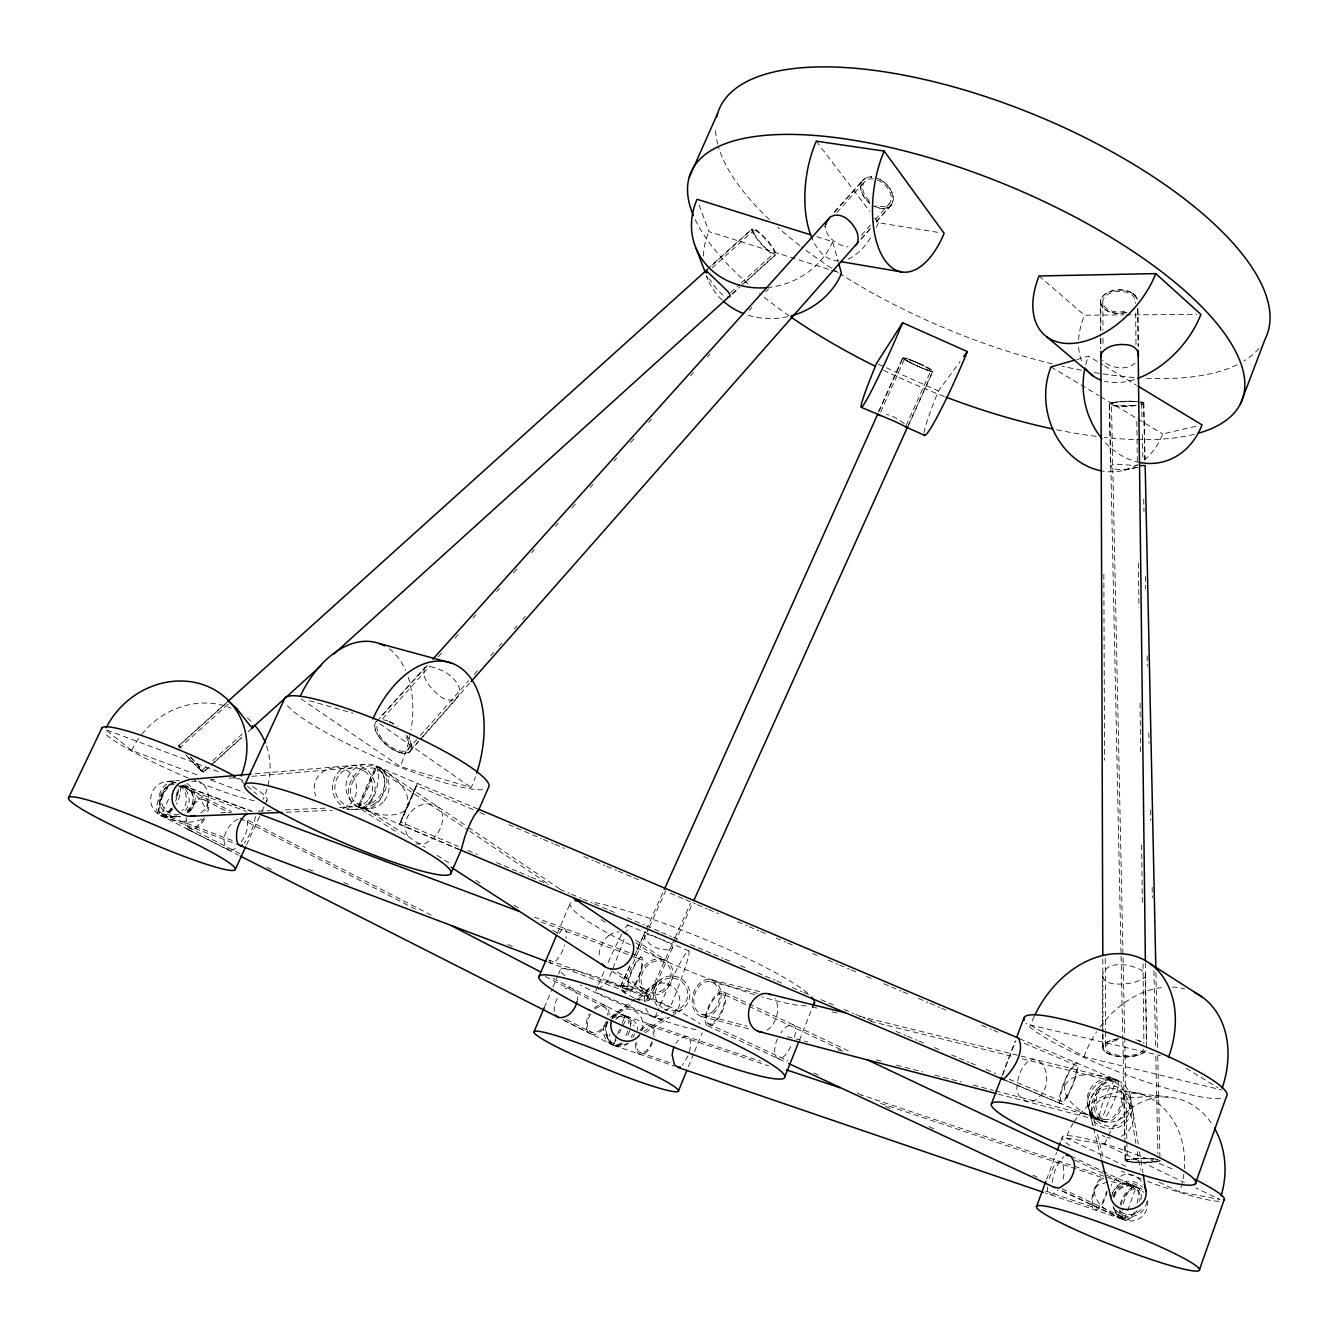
<?xml version="1.0" encoding="UTF-8"?>
<svg xmlns="http://www.w3.org/2000/svg" width="1338" height="1338" viewBox="0 0 1338 1338"><rect width="100%" height="100%" fill="white"/><g stroke="black" fill="none" stroke-linecap="round" stroke-linejoin="round"><path stroke-width="0.75" stroke-dasharray="5 3.75" d="M554.2 1011.578L554.216 1008.216A16.023 7.961 -63.6 0 1 558.147 996.86M1047.286 1186.722L1047.621 1192.493L1048.925 1194.098L1052.956 1194.065L1058.024 1189.9M644.247 1001.443L644.331 999.185A17.695 16.825 -84.9 0 1 648.729 988.983L650.301 987.394A18.046 17.678 -89.9 0 1 666.926 983.748M1123.853 1096.575L1125.542 1094.417L1131.948 1093.146L1158.741 1095.956L1130.459 1097.729A17.26 3.278 -9.8 0 1 1123.853 1096.575L1124.723 1138.002M255.508 816.581L253.852 823.857A17.979 3.863 -66.7 0 1 246.343 840.231L244.336 843.091M576.912 1001.911C579.99 993.448 570.523 982.46 563.014 990.705M1052.454 1182.424L1052.755 1178.895A17.427 5.603 -67.7 0 1 1058.843 1162.438L1063.66 1156.684M459.034 849.513L399.46 824.342L417.456 783.332L400.547 822L458.148 846.352M825.73 223.078C823.489 232.511 831.45 240.723 839.361 244.369A18.849 10.336 33.4 0 0 848.024 246.961M400.48 821.95L416.486 785.607L478.034 811.698M1111.828 1197.359C1111.911 1185.083 1127.148 1180.099 1136.163 1187.04L1124.288 1219.855L1045.396 1193.011M1102.729 1047.687L1102.512 975.318C1105.706 961.604 1124.823 963.661 1135.042 967.357A21.391 7.192 9.6 0 1 1145.211 973.362L1146.75 1043.724M416.536 785.69L409.913 802.064M753.796 234.167L752.24 228.714L707.534 269.022M689.455 1051.902L690.91 1044.342L689.839 1038.589L686.294 1036.448L683.768 1036.766L678.282 1040.345A15.956 9.884 -72.3 0 0 675.924 1043.406M607.603 1022.282C604.559 1030.009 606.214 1039.91 613.021 1045.129L674.268 1066.052M1002.931 1074.498L1004.202 1070.668A21.809 1.054 -68.9 0 1 1011.863 1050.414L1016.01 1040.88M1049.126 1178.611C1051.802 1173.476 1053.123 1160.949 1060.867 1161.819L1063.258 1166.167L1063.961 1173.827A17.177 8.881 -73.9 0 1 1062.054 1182.508M1137.2 467.33C1128.837 468.467 1117.832 472.498 1110.607 466.628L1110.941 465.691A17.026 3.68 7.8 0 1 1118.451 464.303L1137.116 465.641M643.929 934.476L645.334 939.527L650.402 944.494A15.655 7.493 24.9 0 0 661.574 949.512L668.448 949.896L672.378 948.358C673.767 944.176 667.077 942.738 664.635 940.982A15.655 1.856 23.3 0 0 653.496 936.199L646.221 933.991L643.929 934.476L635.617 952.974M1046.584 1179.464L1056.585 1152.486M1060.867 1140.929L1062.288 1137.066M622.555 1025.426C630.566 1016.729 619.996 1009.872 612.219 1016.044M1002.246 1075.418L1015.274 1040.964M799.371 1040.295L813.019 1006.042M688.384 1066.687L693.77 1053.491M694.522 1051.601L702.216 1032.752M1145.93 975.402L1145.177 977.225C1136.213 983.597 1124.221 984.584 1113.5 983.882A21.308 11.34 -10.2 0 1 1103.315 978.229L1102.512 975.318M616.818 1035.997L613.021 1045.129L560.438 1018.419M617.571 1034.174L621.367 1025.059M622.12 1023.236L625.164 1015.943L760.804 1061.251M544.231 1007.665L552.176 988.916M552.979 987.026L557.745 975.77M558.548 973.897L560.137 970.15M557.277 933.623L570.072 903.535M619.394 1033.02L621.033 1029.173M409.411 803.419L399.594 824.275M620.681 986.24L629.813 965.902M878.447 411.92L902.765 357.764M620.631 986.675L630.047 965.702M633.459 958.092L645.451 931.415M646.304 929.509L663.414 891.392M879.033 411.201L902.983 357.831M622.086 987.812L648.629 928.723M649.482 926.816L665.755 890.59M880.672 412.104L904.639 358.735M918.637 363.418L911.078 360.089A16.541 1.522 24.3 0 0 906.545 360.675A16.541 1.522 24.3 0 0 930.428 371.161A16.541 1.522 24.3 0 0 922.534 365.123L914.774 361.594M647.592 998.533L674.218 939.544M675.071 937.637L690.525 903.367M906.094 425.651L930.997 370.459M649.014 1000.122L673.967 944.477M674.837 942.571L692.883 902.581M908.602 424.664L932.67 371.362A16.307 1.505 24.3 0 0 911.245 360.173A16.307 1.505 24.3 0 0 909.556 362.28A16.307 1.505 24.3 0 0 932.67 371.362M907.632 427.407L932.887 371.429M688.033 1055.833L682.38 1065.232M246.527 844.98L261.111 813.153M261.98 811.28L267.132 800.04M168.538 799.321L160.911 815.611L229.333 850.349L233.548 849.73L237.361 846.854M616.166 1039.944L613.021 1045.129L622.622 1045.195L627.238 1043.707M1113.484 1195.553C1116.594 1186.522 1127.884 1182.825 1136.163 1187.04L861.705 1095.036M185.263 810.56C191.719 803.603 189.845 791.845 182.202 786.577M424.865 667.578C420.316 678.65 432.81 690.324 440.67 696.847A21.809 13.229 50.3 0 0 453.582 699.824C469.32 691.612 450.99 672.964 440.152 669.82A21.893 8.095 32.9 0 0 427.357 666.709L424.865 667.578L379.524 718.038M924.09 432.943A69.643 5.553 -66.1 0 1 938.456 390.93L960.132 361.427M407.889 749.648L418.961 737.104M420.333 735.532L468.735 680.657M474.254 674.385L478.402 669.669M490.845 655.57L493.622 652.426M499.141 646.154L501.917 643.026M514.361 628.91L517.12 625.766M522.656 619.494L525.416 616.366M861.388 235.354L873.831 221.238M875.219 219.683L889.051 203.995M410.432 750.484L418.694 741.101M420.082 739.529L469.688 683.216M861.053 238.9L870.704 227.945M876.223 221.69L891.376 204.48M409.328 752.107L421.537 738.258M422.892 736.72L456.793 698.235M861.087 239.285L870.754 228.313M876.29 222.041L891.476 204.781M376.781 721.098A22.579 10.737 40.7 0 0 393.623 749.966L402.755 753.261L406.501 753.244A22.579 10.737 40.7 0 0 406.953 735.766M834.126 212.19L862.358 180.781M377.115 721.215L427.324 665.337M834.561 212.14L862.458 181.098M382.417 718.941L429.816 666.123M438.178 656.807L442.36 652.158M454.92 638.176L459.101 633.51M473.033 617.989L475.826 614.878M496.733 591.58L499.526 588.469M513.457 572.948L517.639 568.282M531.587 552.745L534.38 549.65M555.287 526.352L558.08 523.242M572.012 507.704L576.193 503.055M590.142 487.517L592.935 484.406M613.841 461.125L616.634 458.014M630.566 442.477L634.747 437.827M648.696 422.29L651.472 419.179M690.508 375.694L693.301 372.583M707.25 357.062L710.026 353.951M749.063 310.466L751.856 307.355M765.788 291.835L768.581 288.724M824.342 226.59L827.135 223.496M836.886 212.625L864.783 181.55M200.817 812.885C211.722 805.359 210.886 786.66 198.492 781.158M201.954 770.487L206.604 766.273M212.792 760.67L242.245 734.044M730.431 292.671L739.73 284.258M741.285 282.853L773.832 253.434A15.337 3.061 48.3 0 0 761.774 235.237A15.337 3.061 48.3 0 0 756.121 236.826A15.337 3.061 48.3 0 0 773.832 253.434M198.542 768.129L203.409 772.277L212.658 763.914M203.343 772.076L209.548 766.473M211.086 765.068L242.094 737.021M732.003 294.009L739.747 287.001M741.302 285.596L775.404 254.755M214.197 762.509L241.927 737.439M248.099 731.869L252.715 727.688M732.488 293.892L738.626 288.339M744.781 282.77L775.538 254.956A17.545 3.496 48.3 0 0 760.486 233.397A17.545 3.496 48.3 0 0 755.686 237.127A17.545 3.496 48.3 0 0 775.538 254.956M178.59 745.801L227.995 701.279M225.169 704.056L178.656 745.985A17.963 1.004 46.6 0 0 178.707 746.303M712.067 265.259L752.374 228.932M228.112 704.223L180.028 747.574A15.922 0.886 46.6 0 1 180.329 747.541M712.067 267.985L753.946 230.236M598.354 989.334L607.703 981.072A67.335 3.596 -66.9 0 0 624.963 936.65M608.89 935.58L607.067 937.085A19.317 13.815 -59.7 0 0 599.24 956.252A19.602 15.571 -57.5 0 0 599.608 958.393M1135.076 363.066C1128.001 369.656 1116.912 368.703 1108.734 364.889A18.665 9.734 9.3 0 1 1102.412 360.24M610.362 1017.465L630.064 1002.614M631.703 1001.376L661.273 979.082M187.721 812.467C199.747 805.827 193.508 789.086 182.319 785.339M612.118 1018.369L631.854 1003.651M638.427 998.733L661.424 981.574M597.651 986.39A67.335 3.596 -66.9 0 0 595.226 992.094L655.152 1017.248L663.531 1011.762M665.22 1010.658L670.238 1007.363A67.201 5.068 -67.1 0 0 688.418 950.733A67.201 5.068 -67.1 0 0 658.329 1009.638M1121.311 1136.296L1125.96 1133.303A20.906 20.471 -50.1 0 0 1133.169 1113.5C1127.583 1083.663 1080.067 1096.876 1093.23 1125.776M643.611 1031.447L666.14 1017.148M673.064 1012.749L680.005 1008.334M645.267 1032.635L669.636 1017.315M671.375 1016.211L681.828 1009.655M238.131 819.191C227.343 823.857 217.743 842.321 229.333 850.349M342.679 808.854L347.679 806.195A21.458 21.358 16.1 0 0 356.527 786.593C352.814 755.284 305.75 765.871 315.684 796.093M201.887 819.073C188.859 825.596 173.622 820.495 160.911 815.611L167.568 816.882L179.108 816.113M1141.883 404.427L1143.421 403.792A17.294 2.442 -1.6 0 0 1141.113 402.002M1076.672 359.554L1088.53 356.159L1102.713 364.756M1144.291 459.971A71.55 60.394 76.5 0 0 1162.739 433.964L1198.062 425.785M1124.02 470.257L1138.287 467.179M176.833 815.996L171.615 817.066L160.911 815.611L239.017 845.131M1107.446 1182.023L1097.26 1185.384L1094.501 1189.148C1093.297 1205.337 1111.945 1213.917 1124.288 1219.855A17.578 6.506 -72.8 0 0 1132.015 1215.088M167.066 781.442L179.242 780.389M255.173 773.765L365.742 764.282M191.735 781.375L195.883 781.024M210.4 779.803L214.548 779.452M229.066 778.231L235.287 777.713M251.879 776.324L351.426 767.962M220.803 812.802L231.206 812.333M258.234 811.129L270.728 810.577M285.278 809.925L326.89 808.068M339.367 807.516L353.918 806.864M170.026 817.133L180.262 816.715M286.248 812.216L332.058 810.293M347.06 809.707L369.522 808.754M1039.074 275.979L1084.416 315.199L1123.937 314.915M1126.027 314.898L1196.741 314.413M870.938 176.951L871.874 176.884L868.011 177.151A18.916 12.728 42.7 0 0 869.499 203.125M1111.259 1181.839L1126.713 1183.913L1136.163 1187.04M1128.586 1161.719L1126.328 1161.284L1131.814 1162.07A17.611 1.99 -0.3 0 0 1149.325 1162.27A17.611 1.99 -0.3 0 0 1160.13 1160.648M1129.489 1091.825L1141.13 1093.414M1157.035 1095.571L1168.994 1097.21M415.901 843.927L425.099 843.659L433.88 837.939A21.441 13.865 -58.8 0 0 442.61 818.12C443.43 802.315 422.858 800.291 413.71 809.289A21.592 18.816 -49.3 0 0 404.979 828.958L408.491 838.508M874.684 217.86L878.397 222.76L940.029 232.678M1073.227 1123.167A73.841 61.832 -83.6 0 0 1066.035 1137.936L1104.603 1144.425L1184.565 1182.575M1159.059 1182.14L1179.531 1191.874L1219.905 1199.433L1195.737 1187.893M1106.961 1137.4L1110.557 1138.237M1133.972 1175.182L1124.773 1174.312L1116.427 1178.276A17.779 17.478 -66.5 0 0 1111.125 1185.869M1034.241 1016.345A93.56 69.593 -60.5 0 0 1030.528 1025.109L1160.364 1055.615M1030.528 1025.109L1083.931 1056.686L1221.544 1089.918M712.033 979.934A19.05 14.116 -75.4 0 1 715.613 1011.093A19.05 14.116 -75.4 0 1 692.315 1003.567A19.05 14.116 -75.4 0 1 712.033 979.934L760.586 991.91M859.698 1016.328L1114.587 1079.114A21.993 14.233 -77.3 0 1 1117.732 1114.838A21.993 14.233 -77.3 0 1 1094.283 1106.994A21.993 14.233 -77.3 0 1 1114.587 1079.114M710.846 981.841L757.375 993.348M811.982 1006.845L820.077 1008.852M832.203 1011.846L840.297 1013.853M870.637 1021.346L1014.254 1056.853M1022.349 1058.843L1113.367 1081.355A19.485 12.611 -77.3 0 1 1117.247 1112.48A19.485 12.611 -77.3 0 1 1096.039 1107.128A19.485 12.611 -77.3 0 1 1113.367 1081.355M398.356 752.14L402.755 753.261M702.567 1014.589L747.005 1026.162M787.413 1036.682L807.6 1041.951M837.906 1049.845L845.984 1051.952M876.273 1059.847L884.351 1061.954M896.477 1065.098L922.735 1071.939M934.844 1075.1L961.102 1081.94M973.228 1085.101L993.432 1090.37M995.439 1090.888L1104.519 1119.304M701.38 1016.495L751.872 1029.691M998.265 1094.116L1104.954 1121.93M309.379 700.677L353.015 713.238M301.167 698.988L400.079 766.473L471.193 787.564A95.667 58.22 -72.7 0 0 475.475 776.742M816.715 236.709L832.671 241.693L838.19 261.495M699.172 204.982L708.939 231.608L829.627 269.64M831.617 270.259L837.538 272.132M1118.903 1038.756A22.044 9.249 0.4 0 0 1103.549 1050.079L1105.79 1052.304L1113.885 1055.699A22.044 9.249 0.4 0 0 1146.047 1050.263M649.114 1025.794L768.648 1065.851M880.605 1103.382L1104.185 1178.326A15.487 5.87 -72.7 0 0 1093.798 1193.228A15.487 5.87 -72.7 0 0 1096.424 1208.047A15.487 5.87 -72.7 0 0 1106.493 1191.238M625.164 1015.943C631.971 1017.315 638.276 1023.185 637.724 1030.544M640.049 1052.538L669.719 1062.673M1045.547 1190.971L1094.986 1207.846M218.178 771.574L105.301 729.528L131.709 750.434L199.312 775.689M233.732 777.361L239.569 779.536L245.824 784.854M210.902 780.004L243.733 792.263M183.239 785.523L251.511 811.112M534.38 917.115L630.081 952.99M631.904 953.676L641.671 957.322A18.765 4.583 -69.1 0 1 635.132 985.27A18.765 4.583 -69.1 0 1 627.907 981.908A18.765 4.583 -69.1 0 1 641.671 957.322M182.001 785.222L254.12 812.25M178.071 785.791L246.376 811.413M541.07 921.915L632.79 956.302M634.747 957.038L640.601 959.229M666.926 983.748L669.033 984.517A17.979 17.912 -67.9 0 1 679.119 995.924L679.62 998.115A17.779 17.478 -39.5 0 1 675.439 1012.782M162.099 813.972L234.351 841.268M308.543 869.299L314.413 871.506M343.699 882.578L349.553 884.786M507.721 944.544L513.575 946.752M548.714 960.032L628.776 990.287M548.145 962.106L628.191 992.361M607.703 981.072L670.238 1007.363M467.748 850.399L477.348 854.464M496.549 862.575L502.319 865.017M504.242 865.82L517.672 871.506M519.596 872.309L529.196 876.373M531.119 877.193L548.396 884.485M559.92 889.352L569.52 893.416M571.443 894.236L581.043 898.283M582.967 899.103L592.567 903.15M594.49 903.97L607.92 909.639M609.844 910.459L615.614 912.901M627.121 917.768L632.891 920.193M634.814 921.012L644.414 925.06M646.321 925.879L659.768 931.549M661.691 932.369L671.291 936.433M673.215 937.236L678.968 939.677M690.492 944.544L696.262 946.97M698.168 947.789L711.615 953.476M713.539 954.278L723.139 958.343M725.062 959.145L730.816 961.587M740.416 965.635L746.186 968.076M757.693 972.943L763.463 975.385M765.386 976.188L774.986 980.252M776.893 981.055L782.663 983.497M792.263 987.544L801.863 991.609M803.787 992.428L809.54 994.853A131.944 17.645 22.3 0 0 712.368 942.537A131.944 17.645 22.3 0 0 592.784 902.23M821.064 999.72L826.834 1002.162M828.74 1002.965L834.511 1005.407M844.111 1009.454L853.711 1013.518M855.634 1014.338L865.234 1018.385M867.158 1019.205L872.911 1021.63M895.958 1031.381L905.558 1035.428M907.482 1036.248L917.082 1040.295M918.989 1041.115L924.759 1043.54M934.359 1047.604L940.112 1050.029M951.636 1054.913L957.406 1057.338M959.313 1058.157L968.913 1062.205M970.836 1063.024L976.606 1065.449M986.206 1069.514L995.807 1073.578M1009.237 1079.248L1061.084 1101.157M358.718 806.965L461.008 850.182M1002.195 1078.846L1100.221 1120.274M1006.644 1080.887L1060.449 1103.616M627.856 925.16L688.903 950.95M376.53 766.072L478.653 809.373M1019.556 1038.756L1117.615 1080.351A21.926 4.9 -68 0 1 1107.713 1113.952A21.926 4.9 -68 0 1 1101.509 1106.727A21.926 4.9 -68 0 1 1117.615 1080.351M479.957 812.517L485.711 814.959M508.791 824.743L514.561 827.202M516.485 828.005L541.489 838.608M543.412 839.428L553.029 843.509M554.952 844.311L564.569 848.392M583.786 856.554L593.403 860.618M595.326 861.438L604.943 865.519M606.867 866.338L616.484 870.402M618.407 871.222L631.871 876.925M633.794 877.745L639.564 880.187M670.321 893.232L683.785 898.952M685.708 899.755L695.325 903.836M697.249 904.655L706.865 908.736M708.789 909.539L718.406 913.62M737.623 921.782L747.24 925.846M749.163 926.665L758.78 930.746M760.703 931.566L766.473 934.008M776.09 938.089L785.707 942.153M787.63 942.972L793.401 945.414M812.618 953.576L818.388 956.018M828.005 960.099L837.621 964.18M839.545 964.982L849.162 969.063M851.085 969.883L856.855 972.325M866.472 976.405L872.242 978.847M883.782 983.748L889.536 986.19M891.459 987.009L901.076 991.073M902.999 991.893L908.77 994.335M918.386 998.416L928.003 1002.496M929.927 1003.316L939.544 1007.38M941.467 1008.2L947.237 1010.642M981.841 1025.326L991.458 1029.407M993.381 1030.21L999.152 1032.668M1024.155 1043.255L1076.07 1065.282A19.468 4.081 -67.9 0 1 1067.858 1094.2A19.468 4.081 -67.9 0 1 1061.87 1090.219A19.468 4.081 -67.9 0 1 1076.07 1065.282M876.156 177.737L880.371 179.576A18.916 12.728 42.7 0 1 892.948 201.637A18.916 12.728 42.7 0 1 873.513 205.868M1124.89 1146.281L1125.191 1160.782L1126.312 1161.267M878.414 364.271L938.456 390.93M708.103 1023.587L788.182 1060.95M813.855 1072.925L819.525 1075.568M857.29 1093.179L862.943 1095.822M885.605 1106.409L891.275 1109.051M929.04 1126.663L934.71 1129.305M1032.903 1175.115L1038.572 1177.758M1062.138 1188.763L1124.472 1217.848M1062.004 1190.803L1124.288 1219.855A17.578 6.506 -72.8 0 1 1122.465 1208.13M707.468 1025.677L786.811 1062.656M1062.623 1191.238L1123.067 1219.42M723.473 991.826A18.732 7.292 -64.9 0 1 717.201 1019.991A18.732 7.292 -64.9 0 1 705.845 1014.488A18.732 7.292 -64.9 0 1 723.473 991.826L850.115 1051.668M1070.852 1156.149L1138.354 1188.044M722.838 993.883A16.608 6.456 -64.9 0 1 716.566 1019.272A16.608 6.456 -64.9 0 1 707.1 1013.117A16.608 6.456 -64.9 0 1 722.838 993.883L747.306 1005.44M749.196 1006.343L841.435 1049.895M1074.832 1160.113L1136.949 1189.449M1066.035 1137.936L1127.432 1167.104M188.825 827.62L239.97 853.627M266.964 867.325L272.551 870.168M566.459 1019.556L591.63 1032.351M188.173 829.61L238.415 855.116M564.118 1020.442L590.175 1033.672M181.684 785.874C191.786 791.36 202.874 798.819 205.801 810.644M182.386 786.226L231.524 811.581M431.221 915.175L246.309 819.257L247.463 821.298L247.463 827.586A17.628 6.958 -62.3 0 1 240.94 842.505M553.263 978.496L627.472 1017.131M204.982 800.124L229.032 812.584M240.138 818.338L415.867 909.405M545.369 976.506L604.559 1007.18M1102.278 1135.46L1105.171 1136.999M1137.635 299.394L1133.554 293.875L1129.941 291.818A18.749 11.825 -1.3 0 0 1100.488 300.833L1100.589 336.239M1050.999 366.913L1098.883 395.647M1100.656 396.717L1136.129 418.008M1137.902 419.062L1162.739 433.964M1109.319 1054.227L1105.79 1052.304M1104.486 365.826L1136.397 385.16M1186.17 1068.326L1218.015 1087.744M354.419 804.79L398.54 833.306M612.102 971.204L645.451 992.746M356.845 803.335L425.066 847.489M437.309 855.417L451.307 864.482M475.793 880.337L482.801 884.87M514.277 905.241L519.529 908.636M552.761 930.161L558.013 933.556M617.487 972.057L647.224 991.307M1133.554 293.959L1132.684 293.373L1136.179 296.451M378.37 769.718L468.133 830.095M469.855 831.266L549.266 884.686M601.063 919.524L607.97 924.157M635.583 942.738L664.936 962.49M380.444 768.012L466.678 826.165M468.4 827.319L561.525 890.121M635.567 940.045L666.725 961.052A19.083 15.905 -56.8 0 1 662.277 992.545A19.083 15.905 -56.8 0 1 639.397 977.175A19.083 15.905 -56.8 0 1 666.725 961.052M379.624 723.691L471.193 787.564M723.156 295.163L717.168 289.928L709.575 278.923M904.22 423.527L898.149 419.229A16.207 4.834 25.1 0 0 886.676 414.345M200.884 770.32L202.623 771.641M247.396 786.192L256.779 794.17M564.485 928.405L565.004 928.806A18.699 6.038 -69.3 0 1 565.941 938.44M1138.12 1177.39L1144.107 1184.715M816.28 141.159L869.7 211.337M752.408 231.691L751.956 229.751M1114.169 1209.485L1116.712 1213.733L1124.288 1219.855L1116.377 1212.379L1113.684 1207.545M706.665 276.146L708.07 279.826M1089.517 1111.962L1093.062 1126.078M1093.564 1128.101L1101.141 1158.323M1087.426 1103.9L1091.574 1120.441M1092.126 1112.33L1095.588 1126.429M1097.578 1134.49L1103.515 1158.658M1129.372 1104.502L1135.895 1143.405M1137.267 1151.583L1140.361 1170.014M1130.443 1096.725L1138.253 1144.04M1139.508 1151.834L1142.92 1172.657M1143.823 403.139L1145.044 459.302M1143.572 403.123L1144.793 459.452M1155.932 972.709L1157.571 1047.821M1157.755 1056.167L1159.962 1158.407M1141.649 403.39L1141.966 417.991M1142.318 434.683L1142.869 459.703M1143.722 499.308L1143.99 511.818M1145.395 576.461L1145.663 588.971M1147.118 655.704L1147.335 666.123M1148.79 732.856L1149.008 743.276M1150.463 810.008L1150.68 820.428M1152.135 887.161L1152.352 897.581M1153.941 970.568L1155.614 1047.721M1155.798 1056.05L1157.922 1154.058M1134.591 401.701A15.103 2.141 -1.6 0 0 1111.46 404.059L1124.673 1035.211M1124.723 1037.301L1126.864 1139.692M1126.897 1141.782L1127.298 1160.598M1134.156 401.35A17.043 2.408 -1.6 0 0 1109.553 404.327L1122.816 1039.275M1122.866 1041.365L1125.007 1143.706M1125.041 1145.796L1125.358 1160.414M1109.302 404.327L1110.607 466.628M1137.902 308.71L1138.354 346.107M1137.668 308.56L1138.103 346.191M1145.412 962.875L1146.415 1048.591A21.726 9.132 0.4 0 1 1124.974 1056.853A21.726 9.132 0.4 0 1 1103.148 1048.49A21.726 9.132 0.4 0 1 1120.675 1038.723M1135.628 313.059L1136.012 346.425M1136.865 421.503L1137.3 461.125M1138.471 563.315L1138.956 607.118M1140.06 703.052L1140.645 755.201M1141.665 844.88L1142.318 903.267M1143.003 963.745L1143.906 1043.004M1102.847 302.856L1102.947 330.001M1102.98 338.363L1103.014 346.709M1103.85 574.337L1104.536 760.185M1105.255 958.577L1105.523 1029.574M1105.523 1031.665L1105.589 1048.373M1100.722 301.1L1100.823 330.352M1100.84 338.715L1100.873 347.077M1102.813 959.212L1103.03 1032.334M1103.047 1034.425L1103.081 1046.968M1100.605 338.33L1100.622 348.716M880.086 179.627A18.648 12.56 42.7 0 1 892.764 201.319A18.648 12.56 42.7 0 1 873.781 205.801M869.817 203.142A18.648 12.56 42.7 0 1 860.852 185.949A18.648 12.56 42.7 0 1 871.724 177.101M406.668 735.649A22.261 10.587 40.7 0 1 396.968 751.421A22.261 10.587 40.7 0 1 375.71 722.771M389.207 721.717A22.261 10.587 40.7 0 1 393.991 724.159M406.116 737.221A19.736 9.383 40.7 0 1 394.961 749.029A19.736 9.383 40.7 0 1 378.236 723.59M877.41 180.045A16.524 11.139 42.7 0 1 891.242 198.375A16.524 11.139 42.7 0 1 876.44 205.416M869.382 200.917A16.524 11.139 42.7 0 1 862.843 185.514A16.524 11.139 42.7 0 1 873.681 179.024M190.632 757.208A17.963 1.004 46.6 0 1 203.225 772.076A17.963 1.004 46.6 0 1 187.002 756.221M179.877 748.009A17.963 1.004 46.6 0 1 178.857 746.571M179.309 746.286A17.963 1.004 46.6 0 1 181.316 747.975M190.648 757.375A15.922 0.886 46.6 0 1 201.67 770.521A15.922 0.886 46.6 0 1 185.815 754.732M625.532 993.733A15.638 5.034 24 0 1 624.896 985.353A15.638 5.034 24 0 1 646.338 994.418A15.638 5.034 24 0 1 642.207 1000.791M639.815 1000.272A15.638 5.034 24 0 1 636.119 999.152M633.878 997.646A13.865 4.466 24 0 1 623.675 986.457A13.865 4.466 24 0 1 645.217 994.435A13.865 4.466 24 0 1 637.223 998.884M1140.779 402.002A17.043 2.408 -1.6 0 1 1141.782 404.394M1135.945 405.481A17.043 2.408 -1.6 0 1 1109.553 404.327M1160.013 1160.481A17.361 1.957 -0.3 0 1 1138.755 1162.388A17.361 1.957 -0.3 0 1 1126.713 1159.778A17.361 1.957 -0.3 0 1 1152.169 1158.792M1155.597 1159.093A17.361 1.957 -0.3 0 1 1158.139 1159.511M1157.705 1160.765A15.387 1.739 -0.3 0 1 1134.423 1161.969A15.387 1.739 -0.3 0 1 1133.286 1159.126A15.387 1.739 -0.3 0 1 1157.353 1159.879M1139.926 402.37A15.103 2.141 -1.6 0 1 1140.98 403.959M1133.604 405.414A15.103 2.141 -1.6 0 1 1111.46 404.059M1125.71 312.456A18.481 11.657 -1.3 0 1 1101.525 305.348A18.481 11.657 -1.3 0 1 1114.705 290.379A18.481 11.657 -1.3 0 1 1137.333 299.26M1138.554 1040.763A21.726 9.132 0.4 0 1 1141.281 1041.901M1143.722 1049.276A19.267 8.095 0.4 0 1 1112.38 1053.859A19.267 8.095 0.4 0 1 1118.1 1040.094M1124.79 311.286A16.391 10.336 -1.3 0 1 1103.03 303.676A16.391 10.336 -1.3 0 1 1119.17 291.316A16.391 10.336 -1.3 0 1 1135.293 303.241M878.397 222.76A79.176 41.144 -81.6 0 1 876.223 227.611M870.503 237.963A79.176 41.144 -81.6 0 1 847.456 259.271M838.709 260.96A79.176 41.144 -81.6 0 1 812.032 238.381M832.671 241.693A73.941 66.231 -18.3 0 1 768.38 287.486M787.731 316.705A72.235 64.977 -18.3 0 1 745.249 314.246M722.085 300.047A72.235 64.977 -18.3 0 1 706.631 276.013M703.504 255.893A72.235 64.977 -18.3 0 1 708.939 231.608M1138.002 464.403A71.55 60.394 76.5 0 1 1101.224 470.825M1135.878 405.514A17.294 2.442 -1.6 0 1 1112.865 405.581A17.294 2.442 -1.6 0 1 1114.855 402.236A17.294 2.442 -1.6 0 1 1138.203 401.601M1139.625 462.446A73.122 61.264 76.6 0 1 1104.218 441.44M1085.787 364.505A73.122 61.264 76.6 0 1 1088.53 356.159M1134.256 379.54A78.34 49.958 -48.5 0 1 1104.519 381.246M1081.539 360.775A78.34 49.958 -48.5 0 1 1078.629 347.161M1078.629 339.584A78.34 49.958 -48.5 0 1 1084.416 315.199M1127.048 312.256A18.749 11.825 -1.3 0 1 1100.488 300.833M383.32 719.861A22.579 10.737 40.7 0 1 387.736 720.948M389.308 721.567A22.579 10.737 40.7 0 1 397.353 726.233M389.258 648.897A94.162 59.374 -72.4 0 1 405.581 670.371M408.19 677.262A94.162 59.374 -72.4 0 1 411.034 729.963M410.365 733.692A94.162 59.374 -72.4 0 1 400.079 766.473M266.597 746.086A76.4 68.74 -42.9 0 1 263.034 799.488M131.709 750.434A76.4 68.74 -42.9 0 1 139.403 737.439M141.711 734.411A76.4 68.74 -42.9 0 1 231.022 708.12M247.296 717.887A76.4 68.74 -42.9 0 1 252.347 722.57M625.331 927.702A67.335 3.596 -66.9 0 1 626.669 931.281M598.454 984.484A67.335 3.596 -66.9 0 1 604.977 969.498M608.171 962.34A67.335 3.596 -66.9 0 1 621.785 933.991M655.152 1017.248A67.201 5.068 -67.1 0 1 657.527 1011.545M1074.18 1121.645A73.841 61.832 -83.6 0 1 1145.579 1095.855A73.841 61.832 -83.6 0 1 1184.398 1168.643M1183.846 1174.128A73.841 61.832 -83.6 0 1 1179.531 1191.874M1125.191 1160.782A17.611 1.99 -0.3 0 1 1138.237 1158.574A17.611 1.99 -0.3 0 1 1158.942 1159.628M1108.316 1135.795A75.497 62.786 -83.9 0 1 1212.68 1125.174M1104.603 1144.425A75.497 62.786 -83.9 0 1 1107.496 1137.467M1083.931 1056.686A91.72 69.693 -60.8 0 1 1096.692 1031.732M1099.92 1027.149A91.72 69.693 -60.8 0 1 1164.98 987.176M1172.289 987.026A91.72 69.693 -60.8 0 1 1184.632 988.849M1135.745 1039.76A22.044 9.249 0.4 0 1 1143.856 1043.205M1194.332 434.298A298.173 109.749 22.5 0 1 1104.368 437.359M1096.24 436.389A298.173 109.749 22.5 0 1 1051.701 428.712M944.294 396.449A298.173 109.749 22.5 0 1 882.043 369.572M789.186 315.852A298.173 109.749 22.5 0 1 759.516 293.557M748.159 283.94A298.173 109.749 22.5 0 1 694.188 217.408M1258.958 348.398A296.25 115.77 22.5 0 1 1243.822 361.093M1237.048 364.789A296.25 115.77 22.5 0 1 1144.626 378.152M1134.055 377.467A296.25 115.77 22.5 0 1 1093.547 372.416M1081.489 370.258A296.25 115.77 22.5 0 1 1061.987 366.177M1052.287 363.886A296.25 115.77 22.5 0 1 839.812 273.588M838.157 272.534A296.25 115.77 22.5 0 1 833.223 269.323M831.483 268.185A296.25 115.77 22.5 0 1 801.362 246.761M799.689 245.473A296.25 115.77 22.5 0 1 777.83 227.36M769.283 219.499A296.25 115.77 22.5 0 1 718.255 146.177M717.753 144.337A296.25 115.77 22.5 0 1 715.529 128.314M641.103 1030.845A14.149 7.309 -71 0 1 649.532 1025.895A14.149 7.309 -71 0 1 653.279 1034.826M651.957 1041.533A14.149 7.309 -71 0 1 641.839 1052.872A14.149 7.309 -71 0 1 636.855 1042.151M1107.145 1191.79A17.478 6.623 -72.7 0 1 1096.541 1209.82A17.478 6.623 -72.7 0 1 1092.26 1196.624A17.478 6.623 -72.7 0 1 1102.345 1176.988M639.965 1030.728A15.956 8.245 -71 0 1 650.485 1024.323A15.956 8.245 -71 0 1 654.065 1036.833M652.576 1042.536A15.956 8.245 -71 0 1 641.019 1054.612A15.956 8.245 -71 0 1 635.901 1041.784M1141.097 1209.435A15.788 15.538 58.8 0 1 1119.789 1211.107M1113.868 1197.092A15.788 15.538 58.8 0 1 1141.749 1189.398M1146.833 1201.641A17.812 17.528 58.8 0 1 1114.939 1208.783M1112.447 1193.864A17.812 17.528 58.8 0 1 1142.451 1187.14M184.845 784.553A16.123 15.939 -56.8 0 1 184.811 812.668M179.125 814.591A16.123 15.939 -56.8 0 1 161.38 801.847A16.123 15.939 -56.8 0 1 173.171 783.148M187.019 783.466A18.18 17.979 -56.8 0 1 188.407 812.684M180.245 816.498A18.18 17.979 -56.8 0 1 159.071 799.739A18.18 17.979 -56.8 0 1 178.539 780.606M595.059 1008.919A14.166 8.814 -62.5 0 1 607.803 1015.291M606.265 1021.864A14.166 8.814 -62.5 0 1 591.162 1032.133A14.166 8.814 -62.5 0 1 590.643 1014.003M188.792 812.015A15.956 8.095 -60.7 0 1 202.523 799.422A15.956 8.095 -60.7 0 1 206.487 812.082M204.179 817.518A15.956 8.095 -60.7 0 1 191.334 828.356A15.956 8.095 -60.7 0 1 186.919 817.418M594.206 1007.999A15.989 9.935 -62.5 0 1 605.596 1005.691A15.989 9.935 -62.5 0 1 608.74 1017.7M607.653 1021.463A15.989 9.935 -62.5 0 1 590.777 1033.956A15.989 9.935 -62.5 0 1 589.356 1013.953M187.42 812.567A17.996 9.132 -60.7 0 1 203.393 797.582A17.996 9.132 -60.7 0 1 207.306 813.119M204.43 819.207A17.996 9.132 -60.7 0 1 190.464 830.212A17.996 9.132 -60.7 0 1 185.48 818.622M176.967 792.414A16.023 6.506 -67.5 0 1 175.295 799.656M170.946 808.369A16.023 6.506 -67.5 0 1 160.092 805.325A16.023 6.506 -67.5 0 1 174.174 784.336M178.171 789.069A18.08 7.326 -67.5 0 1 175.679 801.01M171.699 808.871A18.08 7.326 -67.5 0 1 159.891 814.474A18.08 7.326 -67.5 0 1 162.801 794.036A18.08 7.326 -67.5 0 1 175.429 782.596M1121.043 1205.454A15.538 8.229 -66.7 0 1 1133.336 1188.964A15.538 8.229 -66.7 0 1 1139.541 1201.373M1134.925 1211.894A15.538 8.229 -66.7 0 1 1120.558 1210.639M1120.157 1204.468A17.528 9.282 -66.7 0 1 1134.089 1187.04A17.528 9.282 -66.7 0 1 1140.762 1200.939M1137.116 1210.505A17.528 9.282 -66.7 0 1 1125.258 1219.972A17.528 9.282 -66.7 0 1 1119.321 1210.004M611.918 1018.586A13.999 13.865 -75.2 0 1 632.59 1027.25M632.456 1034.207A13.999 13.865 -75.2 0 1 631.118 1037.452M623.107 1043.908A13.999 13.865 -75.2 0 1 608.037 1022.115M662.611 1008.032A16.374 16.207 87.4 0 1 663.665 980.068A16.374 16.207 87.4 0 1 687.732 993.983A16.374 16.207 87.4 0 1 664.384 1009.069M657.075 1005.674A18.464 18.28 87.4 0 1 663.23 977.927A18.464 18.28 87.4 0 1 689.087 989.234A18.464 18.28 87.4 0 1 673.265 1012.766M612.051 1016.462A15.805 15.638 -75.2 0 1 634.128 1026.095M634.346 1033.94A15.805 15.638 -75.2 0 1 633.008 1037.669M628.559 1043.055A15.805 15.638 -75.2 0 1 606.181 1021.647M1220.423 1098.582A108.679 16.658 21 0 1 1117.347 1071.454A108.679 16.658 21 0 1 1025.978 1023.169M482.65 789.704A111.288 17.478 23.4 0 1 379.49 758.679A111.288 17.478 23.4 0 1 286.7 704.792M179.727 786.192A18.147 9.065 -60.6 0 1 176.248 804.155M172.652 809.256A18.147 9.065 -60.6 0 1 156.68 807.634A18.147 9.065 -60.6 0 1 173.539 783.065M178.105 791.076A18.08 7.326 -67.5 0 1 176.248 799.539M172.318 807.918A18.08 7.326 -67.5 0 1 159.958 814.524A18.08 7.326 -67.5 0 1 163.236 793.217A18.08 7.326 -67.5 0 1 176.164 783.031A17.996 17.795 -53.4 0 0 150.642 800.191A17.996 17.795 -53.4 0 0 177.402 814.742M254.17 800.676A90.181 11.156 23.6 0 1 194.712 780.74M188.006 777.947A90.181 11.156 23.6 0 1 104.816 733.525M238.582 778.264A90.181 11.156 23.6 0 1 243.215 780.89M252.631 786.593A90.181 11.156 23.6 0 1 266.178 801.144M180.061 785.523A17.996 17.795 -53.4 0 1 182.152 810.711M615.865 1019.355A15.872 8.329 -70.9 0 1 628.459 1023.353M627.606 1031.013A15.872 8.329 -70.9 0 1 624.478 1038.522M619.912 1043.924A15.872 8.329 -70.9 0 1 609.777 1033.99M695.944 1029.558A77.637 8.73 22.4 0 1 580.441 985.002M564.937 975.553A77.637 8.73 22.4 0 1 607.753 980.654A77.637 8.73 22.4 0 1 700.226 1024.022M642.123 1030.043A16.056 15.387 -82.6 0 0 642.792 1023.035C641.872 1011.093 626.435 1004.554 617.186 1012.297A15.989 15.604 -43.9 0 0 612.051 1018.971M616.517 1018.352A15.872 9.968 -62.7 0 1 629.245 1019.238A15.872 9.968 -62.7 0 1 626.97 1036.9M621.718 1042.77A15.872 9.968 -62.7 0 1 610.73 1043.924A15.872 9.968 -62.7 0 1 608.154 1031.698M1147.385 1200.587A17.611 17.344 59.3 0 1 1133.286 1220.758A17.611 17.344 59.3 0 1 1113.099 1206.24M1113.885 1197.209A17.611 17.344 59.3 0 1 1143.555 1192.325M1219.069 1201.307A86.87 10.553 21.1 0 1 1147.67 1181.454M1141.063 1178.945A86.87 10.553 21.1 0 1 1121.512 1171.101M1069.898 1145.428A86.87 10.553 21.1 0 1 1084.917 1138.454A86.87 10.553 21.1 0 1 1175.249 1170.232M1123.351 1203.748A17.578 6.506 -72.8 0 1 1134.507 1186.522A17.578 6.506 -72.8 0 1 1137.049 1203.079M806.229 1005.892A131.944 17.645 22.3 0 1 762.058 996.894M754.632 994.669A131.944 17.645 22.3 0 1 635.433 947.304M630.148 944.712A131.944 17.645 22.3 0 1 571.577 901.745M608.924 935.496A19.602 15.571 -57.5 0 1 619.21 931.85M549.834 960.216A18.699 3.813 -68.4 0 0 550.035 962.156L550.386 962.791A18.682 6.038 -69.3 0 0 557.745 958.627A18.414 8.061 -70.2 0 0 564.636 944.896M559.351 933.339A18.699 3.813 -68.4 0 1 564.519 928.321M645.652 1008.049A18.046 17.678 -90 0 0 652.86 1016.462L654.851 1017.499A17.979 17.912 -67.9 0 0 668.047 1017.85M777.462 1038.89A18.18 10.537 -63.5 0 0 775.371 1045.312L774.986 1047.403A18.565 8.814 -64.6 0 0 777.88 1058.492L778.85 1058.843A18.548 6.74 -65.6 0 0 787.948 1051.718A18.297 4.499 -66.5 0 0 792.012 1043.59M794.354 1037.201A18.297 4.499 -66.5 0 0 795.374 1033.304L795.592 1031.514A18.565 6.74 -65.6 0 0 792.715 1024.691L791.678 1024.674A18.565 8.814 -64.6 0 0 780.89 1032.936M766.891 1030.176A19.501 13.263 -74.8 0 0 771.608 1026.112L772.946 1024.306A19.117 11.189 -73.3 0 0 777.278 1013.217L777.562 1010.842A19.501 13.263 -74.8 0 0 774.786 998.382M378.57 774.167C378.002 786.677 374.991 802.767 362.916 809.038L358.5 806.831L376.731 766.273C390.964 774.618 411.234 787.748 407.521 806.847L403.859 811.363C389.542 819.374 372.282 813.036 358.5 806.831C380.644 816.966 394.376 778.465 376.731 766.273A22.462 0.987 -66.2 0 0 363.451 793.668A22.462 0.987 -66.2 0 0 362.665 799.639A22.462 0.987 -66.2 0 0 376.731 766.273L378.57 774.167M1064.814 1085.001L1064.362 1090.771C1069.614 1106.927 1086.774 1114.838 1101.408 1120.742L1116.394 1079.95C1100.371 1075.568 1076.304 1068.895 1064.814 1085.001M1089.082 1095.27C1084.984 1105.372 1090.537 1118.116 1101.408 1120.742C1075.116 1115.273 1095.906 1077.525 1116.394 1079.95A21.893 21.709 36 0 1 1122.967 1117.163A21.893 21.709 36 0 1 1087.443 1103.967A21.893 21.709 36 0 1 1116.41 1079.967C1105.071 1077.341 1093.113 1084.566 1089.082 1095.27M1027.952 1061.519L1024.808 1064.563A21.14 11.256 -74.7 0 0 1017.315 1084.466C1013.752 1097.712 1029.959 1107.663 1039.292 1096.943A21.04 16.809 -81.2 0 0 1046.684 1077.174C1046.784 1067.875 1038.004 1054.612 1027.952 1061.519M908.803 361.628A14.467 1.338 24.3 0 0 930.663 370.676A14.467 1.338 24.3 0 0 914.005 361.494A14.467 1.338 24.3 0 0 908.803 361.628M1092.377 1113.149A19.15 19 38.6 0 0 1124.773 1120.057A19.15 19 38.6 0 0 1114.337 1088.647A19.15 19 38.6 0 0 1092.377 1113.149M1089.768 1112.915A21.609 21.425 38.6 0 0 1125.894 1122.448A21.609 21.425 38.6 0 0 1115.842 1086.523A21.609 21.425 38.6 0 0 1089.768 1112.915M1067.339 1096.374A21.96 4.599 -67.9 0 0 1077.207 1063.125A21.96 4.599 -67.9 0 0 1061.268 1090.219A21.96 4.599 -67.9 0 0 1067.339 1096.374M368.87 799.07A19.535 18.916 -86.1 0 0 356.159 767.945A19.535 18.916 -86.1 0 0 336.356 794.989A19.535 18.916 -86.1 0 0 368.87 799.07M371.395 799.706A22.044 21.341 -86.1 0 0 355.44 765.369A22.044 21.341 -86.1 0 0 334.533 796.93A22.044 21.341 -86.1 0 0 371.395 799.706M634.781 984.668A16.641 4.064 -69.1 0 0 641.069 959.413A16.641 4.064 -69.1 0 0 628.877 980.42A16.641 4.064 -69.1 0 0 634.781 984.668M713.806 1010.525A16.876 12.51 -75.4 0 0 712.334 982.36A16.876 12.51 -75.4 0 0 693.853 1001.727A16.876 12.51 -75.4 0 0 713.806 1010.525M371.78 802.934A19.97 15.387 -54.4 0 0 379.942 770.822A19.97 15.387 -54.4 0 0 351.242 785.891A19.97 15.387 -54.4 0 0 371.78 802.934M660.47 991.374A16.926 14.099 -56.8 0 0 666.391 963.494A16.926 14.099 -56.8 0 0 641.504 975.887A16.926 14.099 -56.8 0 0 660.47 991.374M373.302 804.506A22.529 17.361 -54.4 0 0 380.812 768.28A22.529 17.361 -54.4 0 0 348.9 786.928A22.529 17.361 -54.4 0 0 373.302 804.506M384.056 800.86A22.345 21.592 -86.8 0 0 371.362 764.533A22.345 21.592 -86.8 0 0 347.244 794.187A22.345 21.592 -86.8 0 0 384.056 800.86"/><path stroke-width="1.5" d="M576.912 1001.911C575.189 1010.056 567.646 1018.703 558.632 1017.499L240.288 856.069M1199.484 1269.628L1224.387 1199.149M1195.269 1183.963A109.582 13.531 21.2 0 0 1051.885 1114.454A109.582 13.531 21.2 0 0 1033.555 1132.45A109.582 13.531 21.2 0 0 1195.269 1183.963L1226.461 1096.508A108.679 16.658 21 0 0 1127.198 1039.559A108.679 16.658 21 0 0 1024.189 1020.309M1036.582 1206.458L1045.864 1181.404M1057.288 1150.563L1060.148 1142.853M1240.41 404.109L1265.062 339.2A296.25 115.77 22.5 0 0 1031.565 113.513A296.25 115.77 22.5 0 0 716.666 117.125M991.374 1104.118L1001.51 1077.324M1016.713 1037.134L1023.955 1018.001M784.954 1076.454L798.602 1042.202M813.019 1006.042L814.524 1002.246M678.383 1091.206A78.089 7.058 22.3 0 0 573.166 1041.248A78.089 7.058 22.3 0 0 567.011 1051.919A78.089 7.058 22.3 0 0 678.383 1091.206L686.846 1070.45M533.895 1032.066L544.231 1007.665M538.88 976.874L556.474 935.496M450.722 873.798A112.225 14.2 23.2 0 0 304.83 797.063A112.225 14.2 23.2 0 0 288.005 816.615A112.225 14.2 23.2 0 0 450.722 873.798L461.058 850.199L464.838 836.768A22.194 3.261 -67.6 0 1 473.786 816.347L478.736 809.54M478.268 810.895L488.487 787.564A111.288 17.478 23.4 0 0 394.041 726.885A111.288 17.478 23.4 0 0 284.392 699.088L244.553 785.439M689.321 177.134L717.586 113.579M664.267 889.486L877.327 414.997M693.736 900.675L907.733 426.571M235.354 869.332L245.657 846.854M825.73 223.078L830.112 217.024L833.591 215.485A18.899 14.099 54.1 0 1 845.967 218.111C853.443 223.781 861.036 234.351 856.956 244.001L854.831 245.874M68.756 797.398L102.006 727.788M902.615 322.726L876.541 363.434A69.793 3.947 -66.2 0 0 864.164 403.976A69.793 3.947 -66.2 0 0 902.615 322.726L967.341 351.593A69.643 5.553 -66.1 0 1 924.09 434.599M963.728 356.51L967.341 351.593M627.539 962.674L629.144 960.835A19.234 17.561 -50.3 0 0 633.627 949.679L633.71 947.337A19.602 16.876 -54.6 0 0 625.08 933.171L623.174 932.435M471.06 681.644L858.31 242.027M432.893 659.132L828.975 218.345M251.393 728.608L321.17 665.521M333.563 654.315L730.448 295.414M227.995 701.279L707.401 269.456M247.313 813.521L244.269 816.029A17.879 9.985 -69.1 0 0 236.675 832.554C236.675 836.735 235.438 844.01 240.539 845.633L242.462 844.98M1004.42 1078.294C1014.254 1069.012 1024.958 1051.032 1018.536 1038.455M1074.698 360.123L1050.999 366.913A71.55 60.394 76.5 0 0 1101.224 470.825M680.256 1066.787L678.299 1067.339L674.569 1065.081L672.194 1055.197A15.956 9.884 -72.3 0 1 674.034 1047.085M728.023 297.036L729.411 296.668A17.31 4.349 38.2 0 0 727.839 291.383L705.979 270.41A17.327 1.706 58 0 0 706.598 273.002M195.147 815.494C184.677 818.906 173.104 810.31 172.1 799.606A18.581 18.214 -6.9 0 1 179.928 782.847L189.093 779.536M1066.169 1155.296L1070.852 1156.149L1073.912 1161.434L1074.481 1165.314A17.494 11.289 -65.1 0 1 1068.36 1181.922L1059.044 1188.144L1054.377 1187.207M188.742 779.519L251.026 774.133M190.481 816.247L282.084 812.4M1155.764 273.604L1039.074 275.979A79.678 49.573 -48.8 0 0 1069.982 343.515A79.678 49.573 -48.8 0 0 1155.764 273.604L1200.888 314.397A78.34 49.958 -48.5 0 1 1137.501 378.437M1139.575 465.591L1145.177 465.557L1155.848 968.545M884.184 151.094A80.23 40.14 -81.3 0 0 885.288 260.776A80.23 40.14 -81.3 0 0 944.143 233.33L884.184 151.094L816.28 141.159A79.176 41.144 -81.6 0 0 812.032 238.381M841.318 261.713L901.695 271.965M610.68 968.829L608.623 968.361A19.602 15.571 -57.5 0 1 602.234 963.979M768.681 993.9L845.549 1012.833M757.927 1031.28L996.241 1093.581M379.373 643.561L451.843 663.213M861.271 407.304L888.465 418.761A16.223 1.204 23.6 0 1 899.972 423.895L906.98 427.357M810.728 234.836L697.081 199.278A73.941 66.231 -18.3 0 0 766.523 287.653M786.527 1069.865L839.946 1087.744M677.58 1067.289L1043.423 1192.325M461.008 850.182L1004.721 1080.084M259.321 814.039L518.759 911.262M239.686 845.516L546.188 961.37M1003.115 1079.214L1002.011 1077.893M479.054 809.39L1019.054 1038.388M905.692 426.956L924.541 435.302M788.701 1063.543L1055.063 1187.726M867.124 1059.713L1069.38 1155.296M451.558 925.729L540.318 971.789M558.632 1017.499L555.454 1015.157M880.237 415.683L877.644 414.061M228.313 701.246L236.324 708.003L248.166 723.273A17.795 1.99 56.7 0 0 252.715 727.688L252.548 725.547M1138.17 386.23L1201.992 424.882A73.122 61.264 76.6 0 1 1139.625 462.446M1149.777 963.427L1201.992 996.91M451.073 867.225L605.177 966.738M573.601 898.25L627.054 934.309M1046.901 336.942L1092.895 375.794M696.128 248.45L705.26 272.45M1144.525 1186.07C1154.627 1209.853 1113.718 1219.821 1110.306 1195.085M838.742 263.469L841.502 273.37A72.235 64.977 -18.3 0 1 791.276 315.835M1101.642 1160.347L1110.741 1196.624M1143.187 1174.446L1145.913 1191.054M1100.89 357.581L1100.656 354.938C1105.706 344.686 1120.441 343.08 1130.493 345.455A18.715 12.862 -13.5 0 1 1138.27 353.048L1138.471 356.51M1138.153 350.372L1145.378 960.784M1100.89 351.242L1102.796 955.031M743.627 313.627A72.235 64.977 -18.3 0 1 723.306 301.184M1101.91 438.73A73.122 61.264 76.6 0 1 1084.951 367.967M1101.341 380.26A78.34 49.958 -48.5 0 1 1086.222 369.221M372.85 718.958A95.667 58.22 -72.7 0 1 456.074 665.086A95.667 58.22 -72.7 0 1 476.729 773.063M300.314 696.011A94.162 59.374 -72.4 0 1 384.474 645.853M106.154 727.788A78.29 70.178 -42.6 0 1 204.078 685.039A78.29 70.178 -42.6 0 1 241.124 775.99M254.655 725.112A76.4 68.74 -42.9 0 1 265.376 742.807M1214.469 1128.151A75.497 62.786 -83.9 0 1 1221.076 1195.904M1194.483 992.462A91.72 69.693 -60.8 0 1 1222.196 1088.078M1035.06 1014.622A93.56 69.593 -60.5 0 1 1135.577 956.319A93.56 69.593 -60.5 0 1 1168.475 1057.522M693.385 215.569A298.173 109.749 22.5 0 1 1019.405 190.397A298.173 109.749 22.5 0 1 1198.129 433.295M1051.701 428.712A298.173 109.749 22.5 0 1 946.15 397.169M874.935 366.094A298.173 109.749 22.5 0 1 790.858 317.006M101.638 729.16A90.181 11.156 23.6 0 1 147.046 737.405A90.181 11.156 23.6 0 1 235.304 776.458M639.547 1035.027A16.056 15.387 -82.6 0 1 636.604 1037.987C627.422 1045.463 612.185 1039.024 610.964 1027.25A15.989 15.604 -43.9 0 1 611.566 1020.292M1194.851 1179.347A86.87 10.553 21.1 0 1 1223.885 1200.387M627.489 962.775A19.602 16.876 -54.6 0 1 610.63 968.929M575.022 900.775A131.944 17.645 22.3 0 1 580.374 900.658M811.698 997.128A131.944 17.645 22.3 0 1 813.638 1004.269M761.723 1031.815A19.501 13.263 -74.8 0 1 758.412 1031.397L756.806 1030.745A19.501 14.885 -76.6 0 1 748.661 1016.646A19.234 16.056 -79 0 1 756.204 997.278L757.944 995.957A19.501 14.885 -76.6 0 1 770.839 994.719M100.266 819.391A90.783 9.048 23.3 0 0 234.518 870.202A90.783 9.048 23.3 0 0 120.938 811.313A90.783 9.048 23.3 0 0 100.266 819.391M1070.082 1227.264A87.438 8.546 21.3 0 0 1199.049 1270.632A87.438 8.546 21.3 0 0 1084.85 1217.162A87.438 8.546 21.3 0 0 1070.082 1227.264M588.971 1009.922A132.863 14.3 22.3 0 0 784.219 1078.094A132.863 14.3 22.3 0 0 612.536 992.863A132.863 14.3 22.3 0 0 588.971 1009.922"/></g></svg>
